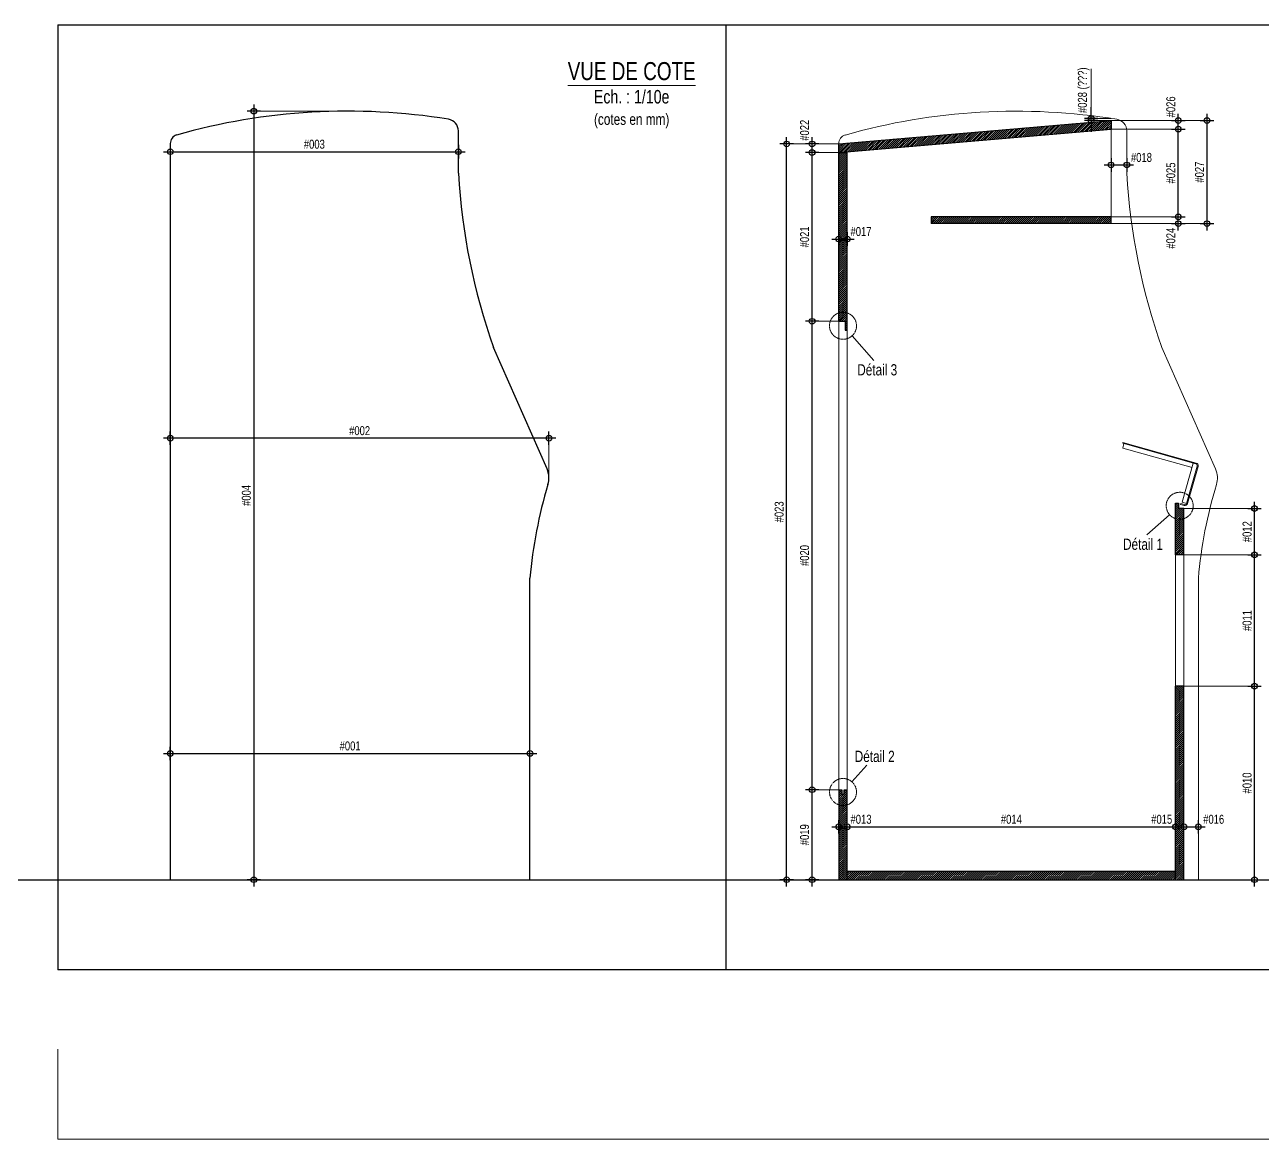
# Model space of a CAD drawing. Header units: millimetres. Extents: x -638 to 26377, y -728 to 1951.
# Drawn here: x 2689 to 5438, y -577 to 1900 of the extents above; entities that cross this region are included whole.
import ezdxf
from ezdxf.enums import TextEntityAlignment as Align

# ---------------------------------------------------------------- set-up
doc = ezdxf.new("R2010")
doc.units = ezdxf.units.MM
doc.linetypes.add('CACHE', pattern=[9.525, 6.35, -3.175])
doc.layers.get('0').update_dxf_attribs({"color": 1, "lineweight": 100})
doc.layers.add('_Aide', color=5, linetype='Continuous', plot=False)
for name, color, linetype, lineweight in [('Cotes à vérifier', 1, 'Continuous', 18), ('Cotes à vérifier @ 10', 1, 'Continuous', 18), ('Hachures', 8, 'Continuous', 13), ('Plan', 7, 'Continuous', 25), ('Texte', 30, 'Continuous', 18)]:
    doc.layers.add(name, color=color, linetype=linetype, lineweight=lineweight)
doc.styles.get("Standard").update_dxf_attribs({"font": 'arial.ttf', "width": 0.75})
doc.dimstyles.new('Annotatif', dxfattribs={"dimscale": 0, "dimtxt": 2, "dimasz": 2.5, "dimexe": 1.5, "dimexo": 0, "dimtad": 1, "dimdec": 0, "dimtxsty": 'Standard', "dimblk": 'SMALL', "dimcen": 0, "dimdle": 1.5, "dimadec": 0, "dimazin": 0, "dimtfac": 1, "dimtdec": 0, "dimtix": 1, "dimtmove": 2, "dimatfit": 3, "dimfxl": 1.5, "dimfxlon": 1, "dimarcsym": 0})
pattern_1 = [(45, (1534.5, 0), (-2.245064, 2.245064), [])]

# ---------------------------------------------------------------- blocks, each defined once
blk = doc.blocks.new('_Small')
at = {"color": 0, "linetype": 'ByBlock', "lineweight": -2}
blk.add_circle((0, 0), 0.25, dxfattribs=at)
blk = doc.blocks.new('*D516')
at = {"layer": 'Cotes à vérifier', "color": 0, "lineweight": -2, "transparency": 16777216}
for p, q in [((3012, 966.2), (3012, 996.2)), ((3853.2, 966.2), (3853.2, 996.2)), ((3868.2, 981.2), (2997, 981.2))]:
    blk.add_line(p, q, dxfattribs=at)
at = {"layer": 'Defpoints', "color": 0, "transparency": 16777216}
for p in [(3012, 981.2), (3853.2, 892.8), (3012, 0)]:
    blk.add_point(p, dxfattribs=at)
at = {"layer": 'Cotes à vérifier', "color": 0, "lineweight": -2, "transparency": 16777216, "xscale": 25, "yscale": 25, "zscale": 25, "rotation": 180}
blk.add_blockref('_Small', (3012, 981.2), dxfattribs=at)
at = {"layer": 'Cotes à vérifier', "color": 0, "lineweight": -2, "transparency": 16777216, "xscale": 25, "yscale": 25, "zscale": 25}
blk.add_blockref('_Small', (3853.2, 981.2), dxfattribs=at)
at = {"layer": 'Cotes à vérifier', "color": 0, "transparency": 16777216, "insert": (3432.6, 997.8), "char_height": 20, "attachment_point": 5}
blk.add_mtext('#002', dxfattribs=at)
blk = doc.blocks.new('*D517')
at = {"layer": 'Cotes à vérifier', "color": 0, "lineweight": -2, "transparency": 16777216}
for p, q in [((3212.6, 1707.9), (3182.6, 1707.9)), ((3197.6, 1722.9), (3197.6, -15)), ((3212.6, 0), (3182.6, 0))]:
    blk.add_line(p, q, dxfattribs=at)
at = {"layer": 'Defpoints', "color": 0, "transparency": 16777216}
for p in [(3406.9, 1707.9), (3197.6, 0), (3811, 0)]:
    blk.add_point(p, dxfattribs=at)
at = {"layer": 'Cotes à vérifier', "color": 0, "lineweight": -2, "transparency": 16777216, "xscale": 25, "yscale": 25, "zscale": 25}
for p, rotation in [((3197.6, 1707.9), 90), ((3197.6, 0), 270)]:
    blk.add_blockref('_Small', p, dxfattribs=dict(at, rotation=rotation))
at = {"layer": 'Cotes à vérifier', "color": 0, "transparency": 16777216, "insert": (3181, 854), "char_height": 20, "attachment_point": 5, "rotation": 90}
blk.add_mtext('#004', dxfattribs=at)
blk = doc.blocks.new('*D518')
at = {"layer": 'Cotes à vérifier', "color": 0, "lineweight": -2, "transparency": 16777216}
for p, q in [((2997, 280.6), (3826, 280.6)), ((3012, 265.6), (3012, 295.6)), ((3811, 265.6), (3811, 295.6))]:
    blk.add_line(p, q, dxfattribs=at)
at = {"layer": 'Defpoints', "color": 0, "transparency": 16777216}
for p in [(3811, 280.6), (3012, 0), (3811, 0)]:
    blk.add_point(p, dxfattribs=at)
at = {"layer": 'Cotes à vérifier', "color": 0, "lineweight": -2, "transparency": 16777216, "xscale": 25, "yscale": 25, "zscale": 25, "rotation": 180}
blk.add_blockref('_Small', (3012, 280.6), dxfattribs=at)
at = {"layer": 'Cotes à vérifier', "color": 0, "lineweight": -2, "transparency": 16777216, "xscale": 25, "yscale": 25, "zscale": 25}
blk.add_blockref('_Small', (3811, 280.6), dxfattribs=at)
at = {"layer": 'Cotes à vérifier', "color": 0, "transparency": 16777216, "insert": (3411.5, 297.2), "char_height": 20, "attachment_point": 5}
blk.add_mtext('#001', dxfattribs=at)
blk = doc.blocks.new('*D519')
at = {"layer": 'Cotes à vérifier', "color": 0, "lineweight": -2, "transparency": 16777216}
for p, q in [((3012, 1632.8), (3012, 1602.8)), ((3652, 1632.8), (3652, 1602.8)), ((2997, 1617.8), (3667, 1617.8))]:
    blk.add_line(p, q, dxfattribs=at)
at = {"layer": 'Defpoints', "color": 0, "transparency": 16777216}
for p in [(3652, 1664), (3012, 1636), (3652, 1617.8)]:
    blk.add_point(p, dxfattribs=at)
at = {"layer": 'Cotes à vérifier', "color": 0, "lineweight": -2, "transparency": 16777216, "xscale": 25, "yscale": 25, "zscale": 25, "rotation": 180}
blk.add_blockref('_Small', (3012, 1617.8), dxfattribs=at)
at = {"layer": 'Cotes à vérifier', "color": 0, "lineweight": -2, "transparency": 16777216, "xscale": 25, "yscale": 25, "zscale": 25}
blk.add_blockref('_Small', (3652, 1617.8), dxfattribs=at)
at = {"layer": 'Cotes à vérifier', "color": 0, "transparency": 16777216, "insert": (3332, 1634.4), "char_height": 20, "attachment_point": 5}
blk.add_mtext('#003', dxfattribs=at)
blk = doc.blocks.new('*D520')
at = {"layer": 'Cotes à vérifier', "color": 0, "lineweight": -2, "transparency": 16777216}
for p, q in [((4482, 117.6), (4531, 117.6)), ((4497, 102.6), (4497, 132.6)), ((4516, 102.6), (4516, 132.6))]:
    blk.add_line(p, q, dxfattribs=at)
at = {"layer": 'Defpoints', "color": 0, "transparency": 16777216}
for p in [(4516, 117.6), (4497, 0), (4516, 19)]:
    blk.add_point(p, dxfattribs=at)
at = {"layer": 'Cotes à vérifier', "color": 0, "lineweight": -2, "transparency": 16777216, "xscale": 25, "yscale": 25, "zscale": 25, "rotation": 180}
blk.add_blockref('_Small', (4497, 117.6), dxfattribs=at)
at = {"layer": 'Cotes à vérifier', "color": 0, "lineweight": -2, "transparency": 16777216, "xscale": 25, "yscale": 25, "zscale": 25}
blk.add_blockref('_Small', (4516, 117.6), dxfattribs=at)
at = {"layer": 'Cotes à vérifier', "color": 0, "transparency": 16777216, "insert": (4546.5, 134.2), "char_height": 20, "attachment_point": 5}
blk.add_mtext('#013', dxfattribs=at)
blk = doc.blocks.new('*D521')
at = {"layer": 'Cotes à vérifier', "color": 0, "lineweight": -2, "transparency": 16777216}
for p, q in [((4501, 117.6), (5260, 117.6)), ((4516, 102.6), (4516, 132.6)), ((5245, 102.6), (5245, 132.6))]:
    blk.add_line(p, q, dxfattribs=at)
at = {"layer": 'Defpoints', "color": 0, "transparency": 16777216}
for p in [(5245, 117.6), (4516, 19), (5245, 19)]:
    blk.add_point(p, dxfattribs=at)
at = {"layer": 'Cotes à vérifier', "color": 0, "lineweight": -2, "transparency": 16777216, "xscale": 25, "yscale": 25, "zscale": 25, "rotation": 180}
blk.add_blockref('_Small', (4516, 117.6), dxfattribs=at)
at = {"layer": 'Cotes à vérifier', "color": 0, "lineweight": -2, "transparency": 16777216, "xscale": 25, "yscale": 25, "zscale": 25}
blk.add_blockref('_Small', (5245, 117.6), dxfattribs=at)
at = {"layer": 'Cotes à vérifier', "color": 0, "transparency": 16777216, "insert": (4880.5, 134.2), "char_height": 20, "attachment_point": 5}
blk.add_mtext('#014', dxfattribs=at)
blk = doc.blocks.new('*D522')
at = {"layer": 'Cotes à vérifier', "color": 0, "lineweight": -2, "transparency": 16777216}
for p, q in [((5230, 117.6), (5279, 117.6)), ((5245, 102.6), (5245, 132.6)), ((5264, 102.6), (5264, 132.6))]:
    blk.add_line(p, q, dxfattribs=at)
at = {"layer": 'Defpoints', "color": 0, "transparency": 16777216}
for p in [(5264, 117.6), (5245, 19), (5264, 0)]:
    blk.add_point(p, dxfattribs=at)
at = {"layer": 'Cotes à vérifier', "color": 0, "lineweight": -2, "transparency": 16777216, "xscale": 25, "yscale": 25, "zscale": 25, "rotation": 180}
blk.add_blockref('_Small', (5245, 117.6), dxfattribs=at)
at = {"layer": 'Cotes à vérifier', "color": 0, "lineweight": -2, "transparency": 16777216, "xscale": 25, "yscale": 25, "zscale": 25}
blk.add_blockref('_Small', (5264, 117.6), dxfattribs=at)
at = {"layer": 'Cotes à vérifier', "color": 0, "transparency": 16777216, "insert": (5214.5, 134.2), "char_height": 20, "attachment_point": 5}
blk.add_mtext('#015', dxfattribs=at)
blk = doc.blocks.new('*D523')
at = {"layer": 'Cotes à vérifier', "color": 0, "lineweight": -2, "transparency": 16777216}
for p, q in [((5249, 117.6), (5311, 117.6)), ((5264, 102.6), (5264, 132.6)), ((5296, 102.6), (5296, 132.6))]:
    blk.add_line(p, q, dxfattribs=at)
at = {"layer": 'Defpoints', "color": 0, "transparency": 16777216}
for p in [(5296, 117.6), (5264, 0), (5296, 0)]:
    blk.add_point(p, dxfattribs=at)
at = {"layer": 'Cotes à vérifier', "color": 0, "lineweight": -2, "transparency": 16777216, "xscale": 25, "yscale": 25, "zscale": 25, "rotation": 180}
blk.add_blockref('_Small', (5264, 117.6), dxfattribs=at)
at = {"layer": 'Cotes à vérifier', "color": 0, "lineweight": -2, "transparency": 16777216, "xscale": 25, "yscale": 25, "zscale": 25}
blk.add_blockref('_Small', (5296, 117.6), dxfattribs=at)
at = {"layer": 'Cotes à vérifier', "color": 0, "transparency": 16777216, "insert": (5330, 134.2), "char_height": 20, "attachment_point": 5}
blk.add_mtext('#016', dxfattribs=at)
blk = doc.blocks.new('*D524')
at = {"layer": 'Cotes à vérifier', "color": 0, "lineweight": -2, "transparency": 16777216}
for p, q in [((5102, 1603.4), (5102, 1573.4)), ((5137, 1603.4), (5137, 1573.4)), ((5087, 1588.4), (5152, 1588.4))]:
    blk.add_line(p, q, dxfattribs=at)
at = {"layer": 'Defpoints', "color": 0, "transparency": 16777216}
for p in [(5102, 1668), (5137, 1664), (5137, 1588.4)]:
    blk.add_point(p, dxfattribs=at)
at = {"layer": 'Cotes à vérifier', "color": 0, "lineweight": -2, "transparency": 16777216, "xscale": 25, "yscale": 25, "zscale": 25, "rotation": 180}
blk.add_blockref('_Small', (5102, 1588.4), dxfattribs=at)
at = {"layer": 'Cotes à vérifier', "color": 0, "lineweight": -2, "transparency": 16777216, "xscale": 25, "yscale": 25, "zscale": 25}
blk.add_blockref('_Small', (5137, 1588.4), dxfattribs=at)
at = {"layer": 'Cotes à vérifier', "color": 0, "transparency": 16777216, "insert": (5169.5, 1605), "char_height": 20, "attachment_point": 5}
blk.add_mtext('#018', dxfattribs=at)
blk = doc.blocks.new('*D525')
at = {"layer": 'Cotes à vérifier', "color": 0, "lineweight": -2, "transparency": 16777216}
for p, q in [((4452.8, 200), (4422.8, 200)), ((4437.8, -15), (4437.8, 215)), ((4452.8, 0), (4422.8, 0))]:
    blk.add_line(p, q, dxfattribs=at)
at = {"layer": 'Defpoints', "color": 0, "transparency": 16777216}
for p in [(4437.8, 200), (4497, 200), (4497, 0)]:
    blk.add_point(p, dxfattribs=at)
at = {"layer": 'Cotes à vérifier', "color": 0, "lineweight": -2, "transparency": 16777216, "xscale": 25, "yscale": 25, "zscale": 25}
for p, rotation in [((4437.8, 200), 90), ((4437.8, 0), 270)]:
    blk.add_blockref('_Small', p, dxfattribs=dict(at, rotation=rotation))
at = {"layer": 'Cotes à vérifier', "color": 0, "transparency": 16777216, "insert": (4421.2, 100), "char_height": 20, "attachment_point": 5, "rotation": 90}
blk.add_mtext('#019', dxfattribs=at)
blk = doc.blocks.new('*D526')
at = {"layer": 'Cotes à vérifier', "color": 0, "lineweight": -2, "transparency": 16777216}
for p, q in [((4452.8, 1241), (4422.8, 1241)), ((4437.8, 185), (4437.8, 1256)), ((4452.8, 200), (4422.8, 200))]:
    blk.add_line(p, q, dxfattribs=at)
at = {"layer": 'Defpoints', "color": 0, "transparency": 16777216}
for p in [(4437.8, 1241), (4497, 1241), (4497, 200)]:
    blk.add_point(p, dxfattribs=at)
at = {"layer": 'Cotes à vérifier', "color": 0, "lineweight": -2, "transparency": 16777216, "xscale": 25, "yscale": 25, "zscale": 25}
for p, rotation in [((4437.8, 1241), 90), ((4437.8, 200), 270)]:
    blk.add_blockref('_Small', p, dxfattribs=dict(at, rotation=rotation))
at = {"layer": 'Cotes à vérifier', "color": 0, "transparency": 16777216, "insert": (4421.2, 720.5), "char_height": 20, "attachment_point": 5, "rotation": 90}
blk.add_mtext('#020', dxfattribs=at)
blk = doc.blocks.new('*D527')
at = {"layer": 'Cotes à vérifier', "color": 0, "lineweight": -2, "transparency": 16777216}
for p, q in [((4437.8, 1226), (4437.8, 1631)), ((4452.8, 1616), (4422.8, 1616)), ((4452.8, 1241), (4422.8, 1241))]:
    blk.add_line(p, q, dxfattribs=at)
at = {"layer": 'Defpoints', "color": 0, "transparency": 16777216}
for p in [(4437.8, 1616), (4497, 1616), (4497, 1241)]:
    blk.add_point(p, dxfattribs=at)
at = {"layer": 'Cotes à vérifier', "color": 0, "lineweight": -2, "transparency": 16777216, "xscale": 25, "yscale": 25, "zscale": 25}
for p, rotation in [((4437.8, 1616), 90), ((4437.8, 1241), 270)]:
    blk.add_blockref('_Small', p, dxfattribs=dict(at, rotation=rotation))
at = {"layer": 'Cotes à vérifier', "color": 0, "transparency": 16777216, "insert": (4421.2, 1428.5), "char_height": 20, "attachment_point": 5, "rotation": 90}
blk.add_mtext('#021', dxfattribs=at)
blk = doc.blocks.new('*D528')
at = {"layer": 'Cotes à vérifier', "color": 0, "lineweight": -2, "transparency": 16777216}
for p, q in [((4437.8, 1601), (4437.8, 1650.1)), ((4452.8, 1635.1), (4422.8, 1635.1)), ((4452.8, 1616), (4422.8, 1616))]:
    blk.add_line(p, q, dxfattribs=at)
at = {"layer": 'Defpoints', "color": 0, "transparency": 16777216}
for p in [(4437.8, 1635.1), (4497, 1635.1), (4497, 1616)]:
    blk.add_point(p, dxfattribs=at)
at = {"layer": 'Cotes à vérifier', "color": 0, "lineweight": -2, "transparency": 16777216, "xscale": 25, "yscale": 25, "zscale": 25}
for p, rotation in [((4437.8, 1635.1), 90), ((4437.8, 1616), 270)]:
    blk.add_blockref('_Small', p, dxfattribs=dict(at, rotation=rotation))
at = {"layer": 'Cotes à vérifier', "color": 0, "transparency": 16777216, "insert": (4421.2, 1665.5), "char_height": 20, "attachment_point": 5, "rotation": 90}
blk.add_mtext('#022', dxfattribs=at)
blk = doc.blocks.new('*D529')
at = {"layer": 'Cotes à vérifier', "color": 0, "lineweight": -2, "transparency": 16777216}
for p, q in [((4381.3, -15), (4381.3, 1650.1)), ((4396.3, 1635.1), (4366.3, 1635.1)), ((4396.3, 0), (4366.3, 0))]:
    blk.add_line(p, q, dxfattribs=at)
at = {"layer": 'Defpoints', "color": 0, "transparency": 16777216}
for p in [(4381.3, 1635.1), (4497, 1635.1), (4497, 0)]:
    blk.add_point(p, dxfattribs=at)
at = {"layer": 'Cotes à vérifier', "color": 0, "lineweight": -2, "transparency": 16777216, "xscale": 25, "yscale": 25, "zscale": 25}
for p, rotation in [((4381.3, 1635.1), 90), ((4381.3, 0), 270)]:
    blk.add_blockref('_Small', p, dxfattribs=dict(at, rotation=rotation))
at = {"layer": 'Cotes à vérifier', "color": 0, "transparency": 16777216, "insert": (4364.7, 817.5), "char_height": 20, "attachment_point": 5, "rotation": 90}
blk.add_mtext('#023', dxfattribs=at)
blk = doc.blocks.new('*D542')
at = {"layer": 'Cotes à vérifier', "color": 0, "lineweight": -2, "transparency": 16777216}
for p, q in [((5251.4, 1443), (5251.4, 1488)), ((5236.4, 1473), (5266.4, 1473)), ((5236.4, 1458), (5266.4, 1458))]:
    blk.add_line(p, q, dxfattribs=at)
at = {"layer": 'Defpoints', "color": 0, "transparency": 16777216}
for p in [(5102, 1473), (5102, 1458), (5251.4, 1473)]:
    blk.add_point(p, dxfattribs=at)
at = {"layer": 'Cotes à vérifier', "color": 0, "lineweight": -2, "transparency": 16777216, "xscale": 25, "yscale": 25, "zscale": 25}
for p, rotation in [((5251.4, 1473), 90), ((5251.4, 1458), 270)]:
    blk.add_blockref('_Small', p, dxfattribs=dict(at, rotation=rotation))
at = {"layer": 'Cotes à vérifier', "color": 0, "transparency": 16777216, "insert": (5234.8, 1425.5), "char_height": 20, "attachment_point": 5, "rotation": 90}
blk.add_mtext('#024', dxfattribs=at)
blk = doc.blocks.new('*D543')
at = {"layer": 'Cotes à vérifier', "color": 0, "lineweight": -2, "transparency": 16777216}
for p, q in [((5251.4, 1458), (5251.4, 1683)), ((5236.4, 1668), (5266.4, 1668)), ((5236.4, 1473), (5266.4, 1473))]:
    blk.add_line(p, q, dxfattribs=at)
at = {"layer": 'Defpoints', "color": 0, "transparency": 16777216}
for p in [(5102, 1668), (5251.4, 1668), (5102, 1473)]:
    blk.add_point(p, dxfattribs=at)
at = {"layer": 'Cotes à vérifier', "color": 0, "lineweight": -2, "transparency": 16777216, "xscale": 25, "yscale": 25, "zscale": 25}
for p, rotation in [((5251.4, 1668), 90), ((5251.4, 1473), 270)]:
    blk.add_blockref('_Small', p, dxfattribs=dict(at, rotation=rotation))
at = {"layer": 'Cotes à vérifier', "color": 0, "transparency": 16777216, "insert": (5234.8, 1570.5), "char_height": 20, "attachment_point": 5, "rotation": 90}
blk.add_mtext('#025', dxfattribs=at)
blk = doc.blocks.new('*D544')
at = {"layer": 'Cotes à vérifier', "color": 0, "lineweight": -2, "transparency": 16777216}
for p, q in [((5236.4, 1687), (5266.4, 1687)), ((5251.4, 1653), (5251.4, 1702)), ((5236.4, 1668), (5266.4, 1668))]:
    blk.add_line(p, q, dxfattribs=at)
at = {"layer": 'Defpoints', "color": 0, "transparency": 16777216}
for p in [(5102, 1687), (5251.4, 1687), (5102, 1668)]:
    blk.add_point(p, dxfattribs=at)
at = {"layer": 'Cotes à vérifier', "color": 0, "lineweight": -2, "transparency": 16777216, "xscale": 25, "yscale": 25, "zscale": 25}
for p, rotation in [((5251.4, 1687), 90), ((5251.4, 1668), 270)]:
    blk.add_blockref('_Small', p, dxfattribs=dict(at, rotation=rotation))
at = {"layer": 'Cotes à vérifier', "color": 0, "transparency": 16777216, "insert": (5234.8, 1717.5), "char_height": 20, "attachment_point": 5, "rotation": 90}
blk.add_mtext('#026', dxfattribs=at)
blk = doc.blocks.new('*D545')
at = {"layer": 'Cotes à vérifier', "color": 0, "lineweight": -2, "transparency": 16777216}
for p, q in [((5300.2, 1687), (5330.2, 1687)), ((5315.2, 1443), (5315.2, 1702)), ((5300.2, 1458), (5330.2, 1458))]:
    blk.add_line(p, q, dxfattribs=at)
at = {"layer": 'Defpoints', "color": 0, "transparency": 16777216}
for p in [(5102, 1687), (5315.2, 1687), (5102, 1458)]:
    blk.add_point(p, dxfattribs=at)
at = {"layer": 'Cotes à vérifier', "color": 0, "lineweight": -2, "transparency": 16777216, "xscale": 25, "yscale": 25, "zscale": 25}
for p, rotation in [((5315.2, 1687), 90), ((5315.2, 1458), 270)]:
    blk.add_blockref('_Small', p, dxfattribs=dict(at, rotation=rotation))
at = {"layer": 'Cotes à vérifier', "color": 0, "transparency": 16777216, "insert": (5298.6, 1572.5), "char_height": 20, "attachment_point": 5, "rotation": 90}
blk.add_mtext('#027', dxfattribs=at)
blk = doc.blocks.new('*D546')
at = {"layer": 'Cotes à vérifier', "color": 0, "lineweight": -2, "transparency": 16777216}
for p, q in [((5420.8, -15), (5420.8, 445)), ((5405.8, 430), (5435.8, 430)), ((5405.8, 0), (5435.8, 0))]:
    blk.add_line(p, q, dxfattribs=at)
at = {"layer": 'Defpoints', "color": 0, "transparency": 16777216}
for p in [(5264, 430), (5420.8, 430), (5264, 0)]:
    blk.add_point(p, dxfattribs=at)
at = {"layer": 'Cotes à vérifier', "color": 0, "lineweight": -2, "transparency": 16777216, "xscale": 25, "yscale": 25, "zscale": 25}
for p, rotation in [((5420.8, 430), 90), ((5420.8, 0), 270)]:
    blk.add_blockref('_Small', p, dxfattribs=dict(at, rotation=rotation))
at = {"layer": 'Cotes à vérifier', "color": 0, "transparency": 16777216, "insert": (5404.2, 215), "char_height": 20, "attachment_point": 5, "rotation": 90}
blk.add_mtext('#010', dxfattribs=at)
blk = doc.blocks.new('*D547')
at = {"layer": 'Cotes à vérifier', "color": 0, "lineweight": -2, "transparency": 16777216}
for p, q in [((5405.8, 722), (5435.8, 722)), ((5420.8, 415), (5420.8, 737)), ((5405.8, 430), (5435.8, 430))]:
    blk.add_line(p, q, dxfattribs=at)
at = {"layer": 'Defpoints', "color": 0, "transparency": 16777216}
for p in [(5264, 722), (5420.8, 722), (5264, 430)]:
    blk.add_point(p, dxfattribs=at)
at = {"layer": 'Cotes à vérifier', "color": 0, "lineweight": -2, "transparency": 16777216, "xscale": 25, "yscale": 25, "zscale": 25}
for p, rotation in [((5420.8, 722), 90), ((5420.8, 430), 270)]:
    blk.add_blockref('_Small', p, dxfattribs=dict(at, rotation=rotation))
at = {"layer": 'Cotes à vérifier', "color": 0, "transparency": 16777216, "insert": (5404.2, 576), "char_height": 20, "attachment_point": 5, "rotation": 90}
blk.add_mtext('#011', dxfattribs=at)
blk = doc.blocks.new('*D548')
at = {"layer": 'Cotes à vérifier', "color": 0, "lineweight": -2, "transparency": 16777216}
for p, q in [((5405.8, 825), (5435.8, 825)), ((5420.8, 707), (5420.8, 840)), ((5405.8, 722), (5435.8, 722))]:
    blk.add_line(p, q, dxfattribs=at)
at = {"layer": 'Defpoints', "color": 0, "transparency": 16777216}
for p in [(5264, 825), (5420.8, 825), (5264, 722)]:
    blk.add_point(p, dxfattribs=at)
at = {"layer": 'Cotes à vérifier', "color": 0, "lineweight": -2, "transparency": 16777216, "xscale": 25, "yscale": 25, "zscale": 25}
for p, rotation in [((5420.8, 825), 90), ((5420.8, 722), 270)]:
    blk.add_blockref('_Small', p, dxfattribs=dict(at, rotation=rotation))
at = {"layer": 'Cotes à vérifier', "color": 0, "transparency": 16777216, "insert": (5404.2, 773.5), "char_height": 20, "attachment_point": 5, "rotation": 90}
blk.add_mtext('#012', dxfattribs=at)
blk = doc.blocks.new('*D549')
at = {"layer": 'Cotes à vérifier', "color": 0, "lineweight": -2, "transparency": 16777216}
for p, q in [((5057.8, 1692), (5057.8, 1717)), ((5072.8, 1692), (5042.8, 1692)), ((5072.8, 1687), (5042.8, 1687)), ((5057.8, 1687), (5057.8, 1692)), ((5057.8, 1687), (5057.8, 1662))]:
    blk.add_line(p, q, dxfattribs=at)
at = {"layer": 'Defpoints', "color": 0, "transparency": 16777216}
for p in [(5057.8, 1692), (5102, 1692), (5102, 1687)]:
    blk.add_point(p, dxfattribs=at)
at = {"layer": 'Cotes à vérifier', "color": 0, "lineweight": -2, "transparency": 16777216, "xscale": 25, "yscale": 25, "zscale": 25}
for p, rotation in [((5057.8, 1692), 270), ((5057.8, 1687), 90)]:
    blk.add_blockref('_Small', p, dxfattribs=dict(at, rotation=rotation))
at = {"layer": 'Cotes à vérifier', "color": 0, "transparency": 16777216, "insert": (5041.3, 1754.5), "char_height": 20, "attachment_point": 5, "rotation": 90}
blk.add_mtext('#028 (???)', dxfattribs=at)
blk = doc.blocks.new('*D550')
at = {"layer": 'Cotes à vérifier', "color": 0, "lineweight": -2, "transparency": 16777216}
for p, q in [((4497, 1438.7), (4497, 1408.7)), ((4516, 1438.7), (4516, 1408.7)), ((4482, 1423.7), (4531, 1423.7))]:
    blk.add_line(p, q, dxfattribs=at)
at = {"layer": 'Defpoints', "color": 0, "transparency": 16777216}
for p in [(4497, 1616), (4516, 1616), (4516, 1423.7)]:
    blk.add_point(p, dxfattribs=at)
at = {"layer": 'Cotes à vérifier', "color": 0, "lineweight": -2, "transparency": 16777216, "xscale": 25, "yscale": 25, "zscale": 25, "rotation": 180}
blk.add_blockref('_Small', (4497, 1423.7), dxfattribs=at)
at = {"layer": 'Cotes à vérifier', "color": 0, "lineweight": -2, "transparency": 16777216, "xscale": 25, "yscale": 25, "zscale": 25}
blk.add_blockref('_Small', (4516, 1423.7), dxfattribs=at)
at = {"layer": 'Cotes à vérifier', "color": 0, "transparency": 16777216, "insert": (4546.5, 1440.3), "char_height": 20, "attachment_point": 5}
blk.add_mtext('#017', dxfattribs=at)

msp = doc.modelspace()

# ---------------------------------------------------------------- hatches: boundary and pattern name
at = {"layer": 'Hachures'}
h = msp.add_hatch(dxfattribs=at)
h.set_pattern_fill('ANSI31', color=256)
h.set_pattern_definition(pattern_1)
h.paths.add_polyline_path([(5102, 1668), (5102, 1687), (4497, 1635.1), (4497, 1616)])
h = msp.add_hatch(dxfattribs=at)
h.set_pattern_fill('ANSI31', color=256)
h.set_pattern_definition(pattern_1)
h.paths.add_polyline_path([(4497, 1241), (4516, 1241), (4516, 1616), (4497, 1616)])
h = msp.add_hatch(dxfattribs=at)
h.set_pattern_fill('ANSI31', color=256)
h.set_pattern_definition(pattern_1)
h.paths.add_polyline_path([(4702, 1473), (4702, 1458), (5102, 1458), (5102, 1473)])
h = msp.add_hatch(dxfattribs=at)
h.set_pattern_fill('ANSI31', color=256)
h.set_pattern_definition(pattern_1)
h.paths.add_polyline_path([(4511, 1221), (4516, 1221), (4516, 1241), (4511, 1241)])
h = msp.add_hatch(dxfattribs=at)
h.set_pattern_fill('ANSI31', color=256)
h.set_pattern_definition(pattern_1)
h.paths.add_polyline_path([(5245, 722), (5264, 722), (5264, 825), (5252, 825), (5252, 837), (5245, 837)])
h = msp.add_hatch(dxfattribs=at)
h.set_pattern_fill('ANSI31', color=256)
h.set_pattern_definition(pattern_1)
h.paths.add_polyline_path([(5245, 0), (5264, 0), (5264, 430), (5245, 430)])
h = msp.add_hatch(dxfattribs=at)
h.set_pattern_fill('ANSI31', color=256)
h.set_pattern_definition(pattern_1)
h.paths.add_polyline_path([(4497, 0), (4516, 0), (4516, 200), (4509, 200), (4509, 190), (4504, 190), (4504, 200), (4497, 200)])
h = msp.add_hatch(dxfattribs=at)
h.set_pattern_fill('ANSI31', color=256)
h.set_pattern_definition(pattern_1)
h.paths.add_polyline_path([(4516, 19), (4516, 0), (5245, 0), (5245, 19)])

# ---------------------------------------------------------------- linework, layer by layer
at = {"layer": '_Aide'}
for p, q in [((2762, 1900), (4247, 1900)), ((2762, 1900), (2762, -200)), ((4247, -200), (4247, 1900)), ((4247, 1900), (5732, 1900)), ((-638, 0), (8702, 0)), ((4247, -200), (2762, -200)), ((5732, -200), (4247, -200))]:
    msp.add_line(p, q, dxfattribs=at)
at = {"layer": 'Cotes à vérifier'}
for p, q in [((5057.8, 1692), (5057.8, 1802)), ((3406.9, 1707.9), (3197.6, 1707.9)), ((5057.8, 1692), (5102, 1692)), ((5102, 1687), (5057.8, 1687)), ((5102, 1687), (5315.2, 1687)), ((5102, 1588.4), (5102, 1668)), ((5102, 1668), (5251.4, 1668)), ((4497, 1635.1), (4381.3, 1635.1)), ((4497, 1616), (4437.8, 1616)), ((5102, 1473), (5102, 1588.4)), ((5102, 1473), (5251.4, 1473)), ((5102, 1458), (5315.2, 1458)), ((4497, 1241), (4437.8, 1241)), ((4526.5, 1208.6), (4575, 1154.1)), ((3853.2, 892.8), (3853.2, 981.2)), ((5264, 825), (5420.8, 825)), ((5232.1, 811), (5181.6, 766.1)), ((5264, 722), (5420.8, 722)), ((5264, 430), (5420.8, 430)), ((4526.4, 217.5), (4559.2, 254.5)), ((4497, 200), (4437.8, 200)), ((4497, 0), (4381.3, 0)), ((5296, 0), (5420.8, 0))]:
    msp.add_line(p, q, dxfattribs=at)
at = {"layer": 'Cotes à vérifier', "linetype": 'CACHE', "ltscale": 0.1}
for centre in [(4506.5, 1231), (5254.5, 831), (4506.5, 195)]:
    msp.add_circle(centre, 30, dxfattribs=at)
at = {"layer": 'Plan'}
for p, q in [((4497, 1635.1), (5102, 1687)), ((5102, 1687), (5102, 1668)), ((3652, 1570), (3652, 1664)), ((4497, 1616), (5102, 1668)), ((3012, 1636), (3012, 0)), ((4497, 1616), (4497, 1635.1)), ((4497, 1241), (4497, 1616)), ((4497, 1616), (4516, 1616)), ((4516, 1241), (4516, 1616)), ((5102, 1473), (4702, 1473)), ((4702, 1473), (4702, 1458)), ((5102, 1458), (4702, 1458)), ((5102, 1458), (5102, 1473)), ((4497, 1241), (4516, 1241)), ((4511, 1241), (4511, 1221)), ((4516, 1221), (4516, 1241)), ((4511, 1221), (4516, 1221)), ((3849, 913), (3730, 1183)), ((5245, 837), (5252, 837)), ((5252, 837), (5252, 825)), ((5264, 825), (5252, 825)), ((5264, 722), (5245, 722)), ((3811, 0), (3811, 670)), ((5264, 430), (5245, 430)), ((4497, 200), (4497, 0)), ((4497, 200), (4504, 200)), ((4504, 200), (4504, 190)), ((4509, 200), (4516, 200)), ((4509, 190), (4509, 200)), ((4516, 0), (4516, 200)), ((4504, 190), (4509, 190)), ((3012, 0), (3811, 0)), ((4497, 0), (4516, 0)), ((4516, 19), (5245, 19)), ((4516, 0), (5245, 0)), ((5245, 0), (5264, 0))]:
    msp.add_line(p, q, dxfattribs=at)
at = {"layer": 'Plan', "color": 30, "lineweight": 18}
for p, q in [((5137, 1570), (5137, 1664)), ((4497, 1636), (4497, 1635.1)), ((4497, 200), (4497, 1241)), ((4516, 200), (4516, 1221)), ((5334, 913), (5215, 1183)), ((5245, 430), (5245, 722)), ((5264, 430), (5264, 722)), ((5296, 0), (5296, 670)), ((5264, 0), (5296, 0))]:
    msp.add_line(p, q, dxfattribs=at)
at = {"layer": 'Plan', "color": 63, "lineweight": 13}
for p, q in [((5127.8, 969.9), (5128.4, 971.8)), ((5127.8, 969.9), (5290.5, 924)), ((5128, 959.4), (5130.7, 969.1)), ((5128.4, 971.8), (5291, 926)), ((5282, 916), (5128, 959.4)), ((5260.3, 839), (5284.7, 925.7)), ((5293.2, 919.1), (5269.9, 836.3)), ((5295.2, 918.6), (5271.8, 835.8)), ((5256.5, 833.9), (5257, 835.8)), ((5264.4, 831.6), (5256.5, 833.9)), ((5265, 833.6), (5257, 835.8)), ((5269.9, 836.3), (5260.3, 839))]:
    msp.add_line(p, q, dxfattribs=at)
at = {"layer": 'Plan', "color": 7, "lineweight": 25}
for p, q in [((5245, 722), (5245, 837)), ((5264, 722), (5264, 825)), ((5245, 0), (5245, 430)), ((5264, 0), (5264, 430))]:
    msp.add_line(p, q, dxfattribs=at)
at = {"layer": 'Plan'}
for centre, radius, start, end in [((3406.9, 310.9), 1397, 80.8105, 105.8223), ((3625, 1663.5), 27, 1.1332, 79.3395), ((3032, 1635.9), 20, 107.4571, 179.7742), ((5046.7, 1649.7), 1397, 183.2724, 199.5182), ((3802.2, 892.8), 51, 343.1682, 23.3728), ((4823.3, 583.2), 1016, 163.1312, 175.0977)]:
    msp.add_arc(centre, radius, start, end, dxfattribs=at)
at = {"layer": 'Plan', "color": 30, "lineweight": 18}
for centre, radius, start, end in [((4891.9, 310.9), 1397, 80.8105, 105.8223), ((5110, 1663.5), 27, 1.1332, 79.3395), ((4517, 1635.9), 20, 107.4571, 179.7742), ((6531.7, 1649.7), 1397, 183.2724, 199.5182), ((5287.2, 892.8), 51, 343.1682, 23.3728), ((6308.3, 583.2), 1016, 163.1312, 175.0977)]:
    msp.add_arc(centre, radius, start, end, dxfattribs=at)
at = {"layer": 'Plan', "color": 63, "lineweight": 13}
for centre, radius, start, end in [((5289.4, 920.2), 4, 344.2593, 74.2593), ((5289.4, 920.2), 6, 344.2593, 74.2593), ((5266.1, 837.4), 6, 254.2593, 344.2593), ((5266.1, 837.4), 4, 254.2593, 344.2593)]:
    msp.add_arc(centre, radius, start, end, dxfattribs=at)
at = {"layer": 'Texte', "color": 30, "lineweight": 18}
msp.add_line((4179, 1765), (3895, 1765), dxfattribs=at)
at = {"layer": 'Texte'}
for p, q in [((2762, -376.8), (2762, -576.8)), ((2762, -576.8), (9122, -576.8))]:
    msp.add_line(p, q, dxfattribs=at)

# ---------------------------------------------------------------- texts
at = {"layer": 'Cotes à vérifier', "width": 0.75}
for s, p in [('Détail 3', (4582.5, 1133.2)), ('Détail 1', (5173, 745.6)), ('Détail 2', (4576.9, 274.1))]:
    msp.add_text(s, height=25, dxfattribs=at).set_placement(p, align=Align.MIDDLE_CENTER)
at = {"layer": 'Texte', "width": 0.75}
msp.add_text('VUE DE COTE', height=40, dxfattribs=at).set_placement((4037, 1765), align=Align.BOTTOM_CENTER)
msp.add_text('Ech. : 1/10e', height=30, dxfattribs=at).set_placement((4037, 1755), align=Align.TOP_CENTER)
msp.add_text('(cotes en mm)', height=25, dxfattribs=at).set_placement((4037, 1690), align=Align.MIDDLE_CENTER)

# ---------------------------------------------------------------- dimensions: what is measured, and where the dimension line sits
at = {"layer": 'Cotes à vérifier @ 10'}
for base, p1, p2, text, picture, middle in [((5057.8, 1692), (5102, 1687), (5102, 1692), '#028 (???)', '*D549', (5041.3, 1754.5)), ((5251.4, 1687), (5102, 1668), (5102, 1687), '#026', '*D544', (5234.8, 1717.5)), ((4437.8, 1635.1), (4497, 1616), (4497, 1635.1), '#022', '*D528', (4421.2, 1665.5)), ((5251.4, 1473), (5102, 1458), (5102, 1473), '#024', '*D542', (5234.8, 1425.5))]:
    dim = msp.add_linear_dim(base=base, p1=p1, p2=p2, angle=90, text=text, dimstyle='Annotatif', override={"dimscale": 10, "dimtix": 1, "dimtofl": 1, "dimtmove": 2, "dimatfit": 3}, dxfattribs=at)
    dim.commit()
    dim.dimension.update_dxf_attribs({"geometry": picture, "text_midpoint": middle, "dimtype": 128})
for base, p1, p2, text, picture, middle in [((3197.6, 0), (3406.9, 1707.9), (3811, 0), '#004', '*D517', (3181, 854)), ((5315.2, 1687), (5102, 1458), (5102, 1687), '#027', '*D545', (5298.6, 1572.5)), ((5251.4, 1668), (5102, 1473), (5102, 1668), '#025', '*D543', (5234.8, 1570.5)), ((4381.3, 1635.1), (4497, 0), (4497, 1635.1), '#023', '*D529', (4364.7, 817.5)), ((4437.8, 1616), (4497, 1241), (4497, 1616), '#021', '*D527', (4421.2, 1428.5)), ((4437.8, 1241), (4497, 200), (4497, 1241), '#020', '*D526', (4421.2, 720.5)), ((5420.8, 825), (5264, 722), (5264, 825), '#012', '*D548', (5404.2, 773.5)), ((5420.8, 722), (5264, 430), (5264, 722), '#011', '*D547', (5404.2, 576)), ((5420.8, 430), (5264, 0), (5264, 430), '#010', '*D546', (5404.2, 215)), ((4437.8, 200), (4497, 0), (4497, 200), '#019', '*D525', (4421.2, 100))]:
    dim = msp.add_linear_dim(base=base, p1=p1, p2=p2, angle=90, text=text, dimstyle='Annotatif', override={"dimscale": 10, "dimtix": 1, "dimtofl": 1, "dimtmove": 2, "dimatfit": 3}, dxfattribs=at)
    dim.commit()
    dim.dimension.update_dxf_attribs({"geometry": picture, "text_midpoint": middle})
for base, p1, p2, text, picture, middle in [((3652, 1617.8), (3012, 1636), (3652, 1664), '#003', '*D519', (3332, 1634.4)), ((3012, 981.2), (3853.2, 892.8), (3012, 0), '#002', '*D516', (3432.6, 997.8)), ((3811, 280.6), (3012, 0), (3811, 0), '#001', '*D518', (3411.5, 297.2)), ((5245, 117.6), (4516, 19), (5245, 19), '#014', '*D521', (4880.5, 134.2))]:
    dim = msp.add_linear_dim(base=base, p1=p1, p2=p2, text=text, dimstyle='Annotatif', override={"dimscale": 10, "dimtix": 1, "dimtofl": 1, "dimtmove": 2, "dimatfit": 3}, dxfattribs=at)
    dim.commit()
    dim.dimension.update_dxf_attribs({"geometry": picture, "text_midpoint": middle})
for base, p1, p2, text, picture, middle in [((5137, 1588.4), (5102, 1668), (5137, 1664), '#018', '*D524', (5169.5, 1605)), ((4516, 1423.7), (4497, 1616), (4516, 1616), '#017', '*D550', (4546.5, 1440.3)), ((4516, 117.6), (4497, 0), (4516, 19), '#013', '*D520', (4546.5, 134.2)), ((5264, 117.6), (5245, 19), (5264, 0), '#015', '*D522', (5214.5, 134.2)), ((5296, 117.6), (5264, 0), (5296, 0), '#016', '*D523', (5330, 134.2))]:
    dim = msp.add_linear_dim(base=base, p1=p1, p2=p2, text=text, dimstyle='Annotatif', override={"dimscale": 10, "dimtix": 1, "dimtofl": 1, "dimtmove": 2, "dimatfit": 3}, dxfattribs=at)
    dim.commit()
    dim.dimension.update_dxf_attribs({"geometry": picture, "text_midpoint": middle, "dimtype": 128})

doc.saveas('drawing.dxf')
